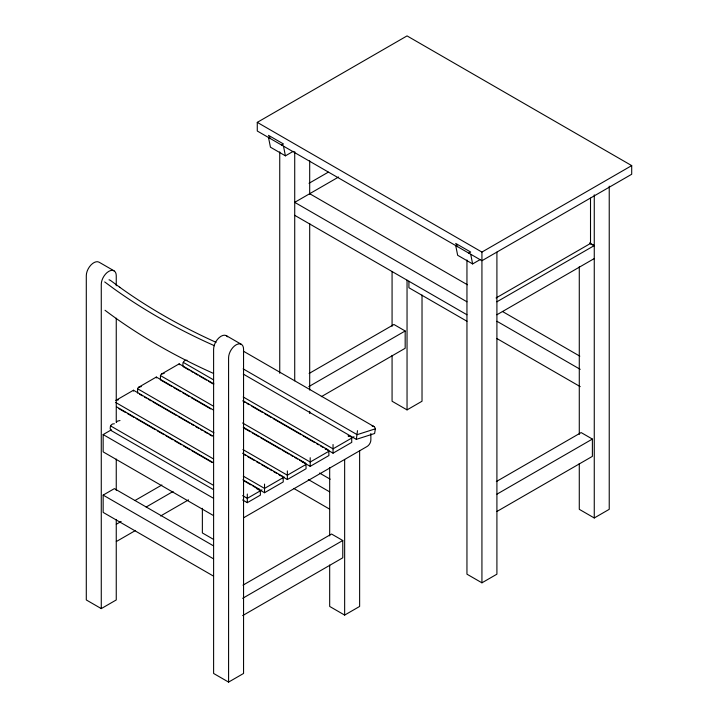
<?xml version="1.0" encoding="UTF-8"?>
<svg xmlns="http://www.w3.org/2000/svg" width="718" height="718" viewBox="0 0 718 718"><rect width="100%" height="100%" fill="white"/><g stroke="black" fill="none" stroke-linecap="round" stroke-linejoin="round"><path stroke-width="1.08" d="M243.276 374.087L356.334 439.362L374.608 433.501L375.442 428.502L374.293 426.752L243.42 351.192M213.282 489.514L110.635 430.253C109.369 427.174 110.814 423.369 114.377 423.773M137.596 393.078L137.632 388.465L138.368 387.433L156.318 377.049L213.273 409.933M172.033 386.58L160.437 379.885L160.464 375.281L161.532 374.033L179.159 363.864L213.91 383.924M189.076 370.048L183.278 366.701C182.013 363.622 183.449 359.817 187.021 360.221M356.334 439.362L357.501 430.656M116.289 422.408L117.348 421.161L119.996 420.533M257.277 122.365L407.043 35.9L631.705 165.607L631.705 174.25L481.931 260.724L257.277 131.017L257.277 122.365L481.931 252.072L631.705 165.607M281.609 145.063L283.484 143.986L268.505 135.343L270.381 138.583M268.505 137.497L270.444 147.19L285.423 155.842L293.177 151.363M309.009 183.296L328.288 172.167M338.609 177.014L294.721 202.35L466.951 301.793M212.645 435.943L133.476 390.233L115.849 400.411L118.497 399.773M213.542 515.605L103.15 451.873L103.15 434.578L111.568 429.714M468.827 253.158L470.694 252.072L455.724 243.429L457.59 246.669M455.724 245.592L457.653 255.276L472.632 263.928L480.396 259.449M309.117 373.468L393.94 324.491L405.176 330.98L405.176 348.275L321.314 396.686M213.542 576.141L103.15 512.401L103.15 495.106L114.377 488.626L213.156 545.653M308.785 386.625L405.176 330.98M134.921 500.545L161.882 484.982M496.057 297.961L590.51 243.429L590.51 198.168M496.91 301.793L594.262 245.592L589.577 242.89M116.307 524.266L121.118 521.483M146.158 507.034L173.11 491.462M496.91 314.762L594.262 258.561M116.307 541.56L135.558 530.44M160.599 515.982L188.52 499.863M257.627 488.698L256.667 488.626L258.938 489.066L260.275 490.223L260.41 495.106L247.306 502.672L242.621 499.97M280.469 475.513L279.499 475.433L281.779 475.881L283.116 477.039L283.251 481.922L264.529 492.727L252.933 486.032M303.31 462.32L302.341 462.248L304.62 462.697L305.958 463.855L306.083 468.737L287.362 479.543L282.533 476.752M326.151 449.136L325.182 449.064L327.462 449.513L328.799 450.662L328.925 455.544L310.203 466.359L299.577 460.22M348.993 435.952L348.024 435.88L350.303 436.32L351.64 437.477L351.766 442.36L333.044 453.175L325.317 448.705M261.971 489.882L247.306 498.355L242.621 495.644M284.256 477.021L264.529 488.411L243.267 476.133M306.083 464.411L287.362 475.217L242.917 449.558M328.925 451.227L310.203 462.033L242.567 422.983M354.01 436.741L333.044 448.849L243.187 396.964M392.073 355.392L392.073 401.236L407.043 409.888L422.022 401.236L422.022 295.008M243.555 517.804L367.122 446.47A5.295 3.06 -60 0 0 370.865 439.981L370.865 433.501M114.063 270.839L99.084 262.196A10.591 6.112 -60 0 0 90.926 265.032A10.591 6.112 -60 0 0 86.295 275.694L86.295 599.952L101.274 608.604L116.253 599.952L116.253 519.446M242.971 585.161L331.545 534.021L342.782 540.501L342.782 557.796L242.648 615.613M242.648 598.318L342.782 540.501M496.335 481.554L581.149 432.577L592.386 439.066L592.386 456.361L496.964 511.449M496.964 494.155L592.386 439.066M228.584 682.1L243.555 673.457L243.555 349.19A10.591 6.112 -60 0 0 236.069 344.864A10.591 6.112 -60 0 0 228.584 357.833L228.584 682.1L213.605 673.457L213.605 349.19A10.591 6.112 -60 0 1 219.152 337.631A10.591 6.112 -60 0 1 227.579 336.796M329.679 565.012L329.679 606.441L344.649 615.084L359.628 606.441L359.628 450.796M466.951 259.979L466.951 574.176L481.931 582.819L496.91 574.176L496.91 252.144M579.282 463.478L579.282 509.322L594.262 517.974L609.232 509.322L609.232 186.177M161.532 374.033L164.18 373.405M138.691 387.226L141.338 386.589M373.073 426.178L372.121 425.971L373.916 426.528M375.415 428.808L357.142 434.668L243.124 368.846M590.268 243.86L594.262 245.592M216.1 342.351C182.291 327.058 149.739 308.848 119.601 287.155M214.476 345.735L206.883 342.306A598.354 345.457 0 0 1 113.193 288.214L104.684 281.923M309.691 193.707L467.418 284.768M502.394 311.45L579.803 356.146M496.973 321.287L580.189 369.33M294.721 215.328L466.951 314.762M466.978 321.26L408.919 287.747L408.919 281.259M496.973 338.582L580.189 386.625M226.385 335.692L241.365 344.344M183.278 362.375L213.228 379.669M242.872 400.644L327.83 449.692M191.006 371.161L192.936 372.283M194.874 373.396L197.773 375.065M199.703 376.187L206.47 380.091M208.399 381.204L213.228 383.995M243.187 401.29L245.116 402.403M247.046 403.525L248.984 404.638M251.883 406.307L262.51 412.446M264.439 413.559L271.207 417.463M273.136 418.585L301.156 434.758M303.095 435.88L314.69 442.575M316.62 443.688L318.55 444.801M320.488 445.914L323.387 447.592M160.437 375.568L213.578 406.244M243.205 427.21L304.988 462.886M173.962 387.702L180.73 391.606M182.659 392.719L189.426 396.623M191.356 397.736L210.679 408.901M243.537 427.865L250.295 431.769M252.233 432.882L258.992 436.786M260.93 437.908L280.253 449.064M282.183 450.177L288.95 454.081M290.88 455.203L292.809 456.316M294.748 457.429L297.647 459.107M319.537 473.045L330.19 479.193M308.309 479.525L329.607 491.83M137.596 388.752L213.928 432.819M242.567 453.22L282.147 476.07M139.525 394.191L142.424 395.86M144.363 396.982L146.292 398.095M148.222 399.208L151.121 400.886M153.06 401.999L176.242 415.39M178.181 416.503L189.776 423.198M191.706 424.311L193.636 425.433M195.574 426.546L198.473 428.224M200.403 429.337L202.332 430.45M204.271 431.563L207.17 433.241M209.1 434.354L211.998 436.032M243.887 454.44L245.816 455.553M247.746 456.675L254.513 460.579M256.443 461.692L259.342 463.361M261.28 464.483L268.038 468.387M269.977 469.5L271.907 470.622M273.836 471.735L276.735 473.404M278.665 474.526L280.603 475.639M293.779 488.437L329.607 509.125M115.724 402.493L213.318 458.838M116.433 406.765L212.968 462.5M242.899 479.777L259.315 489.254M118.623 408.488L125.381 412.401M127.319 413.514L134.078 417.418M136.016 418.531L155.339 429.687M157.269 430.809L164.036 434.713M165.966 435.826L172.733 439.73M174.662 440.852L181.43 444.756M183.359 445.869L190.126 449.773M192.056 450.886L212.348 462.607M244.237 481.015L250.995 484.919M258.471 489.667L260.41 490.789M110.635 425.936L213.282 485.197M103.15 434.578L213.542 498.31M213.605 539.424L202.368 532.944L202.368 508.308M103.15 495.106L213.542 558.846M110.294 280.28L120.13 287.55M470.694 254.235L472.632 263.928M283.484 146.149L285.423 155.842M594.262 194.82L594.262 517.974M579.282 266.683L579.282 434.408M481.931 252.072L481.931 582.819M407.043 280.182L407.043 409.888M392.073 271.53L392.073 326.322M344.649 459.439L344.649 615.084M333.044 444.523L333.044 453.175M329.679 467.589L329.679 535.897M310.203 457.707L310.203 466.359M309.691 160.832L309.691 194.381M309.691 223.451L309.691 390.053M309.691 411.297L309.691 413.532M294.721 151.588L294.721 380.809M287.362 470.9L287.362 479.543M279.742 151.884L279.742 373.279M264.529 484.085L264.529 492.727M247.306 494.029L247.306 502.672M179.159 363.864L179.159 364.753M156.318 377.049L156.318 377.946M133.476 390.233L133.476 391.13M116.253 285.755L116.253 275.694A10.591 6.112 -60 0 0 108.768 271.368A10.591 6.112 -60 0 0 101.274 284.337L101.274 608.604M116.253 318.182L116.253 422.166M116.253 459.071L116.253 490.376M213.524 373.432A598.354 345.457 0 0 1 105.016 310.275M109.01 279.823A7.916 5.089 -53.5 0 1 109.683 279.993"/></g></svg>
